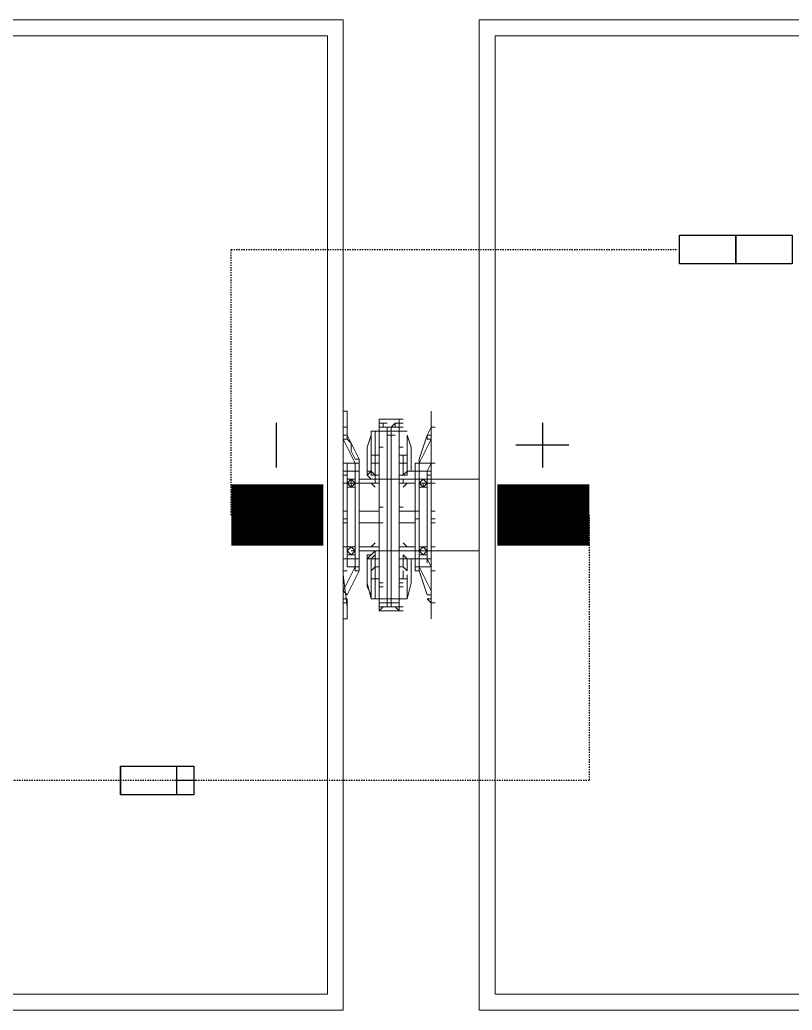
# Model space of a CAD drawing. Header units: feet. Extents: x -9903 to 12307, y -41 to 4121.
# Drawn here: x 4996.9 to 5059.5, y 3657.8 to 3738.1 of the extents above; entities that cross this region are included whole.
import ezdxf

# ---------------------------------------------------------------- set-up
doc = ezdxf.new("R2010")
doc.units = ezdxf.units.FT
doc.header["$MEASUREMENT"] = 0
doc.linetypes.add('HIDDEN', pattern=[0.375, 0.25, -0.125])
for name, color, linetype in [('E-HARN-COMP', 8, 'Continuous'), ('E-TRNK-CABL-NEG', 6, 'HIDDEN'), ('E-TRUNK-CABLE-POS', 6, 'HIDDEN'), ('Polarity-Text', 7, 'Continuous')]:
    doc.layers.add(name, color=color, linetype=linetype)

# ---------------------------------------------------------------- blocks, each defined once
blk = doc.blocks.new('A$C47dfd34d')
at = {"lineweight": 5}
for points in [[(4.0715, 0.41332), (2.21824, 0.41332)], [(5.98142, 0.41332), (4.12817, 0.41332)], [(4.0765, 0.21999), (4.0765, 0.21832), (4.0765, 0.21999), (4.07483, 0.21832), (4.07483, 0.21999), (4.07483, 0.21832), (4.0765, 0.21999), (4.0765, 0.22166), (4.07483, 0.22166), (4.0765, 0.22166), (4.0765, 0.21999), (4.07483, 0.21999), (4.0765, 0.21999), (4.07483, 0.21999), (4.0765, 0.21999), (4.07483, 0.21999), (4.0765, 0.21999), (4.07483, 0.21999), (4.0765, 0.21999), (4.07483, 0.21999), (4.0765, 0.21999), (4.07483, 0.21999), (4.0765, 0.21999), (4.07483, 0.21999), (4.0765, 0.21999), (4.07483, 0.21999), (4.0765, 0.21999), (4.07483, 0.21999), (4.0765, 0.21999), (4.07483, 0.21999), (4.0765, 0.21999), (4.0765, 0.22166), (4.07483, 0.22166), (4.07317, 0.22166), (4.07317, 0.21999), (4.07317, 0.22166), (4.07483, 0.22166), (4.0765, 0.22166), (4.0765, 0.21999), (4.07483, 0.21999), (4.07317, 0.21999), (4.07317, 0.22166), (4.07483, 0.22166), (4.07317, 0.22166), (4.07317, 0.21999), (4.07483, 0.21999), (4.07483, 0.21832), (4.0765, 0.21999), (4.0765, 0.22166), (4.0765, 0.22499), (4.07817, 0.22499), (4.07817, 0.18833), (4.0765, 0.18833), (4.07817, 0.18833), (4.07817, 0.18333), (4.0765, 0.18333), (4.0765, 0.18499), (4.07317, 0.18499), (4.07317, 0.18666), (4.07317, 0.18833), (4.0715, 0.18833), (4.0715, 0.18666), (4.0715, 0.18833), (4.07317, 0.18833), (4.0715, 0.18833), (4.0715, 0.22332), (4.0715, 0.22499), (4.0715, 0.22332), (4.07317, 0.22332), (4.07317, 0.22166), (4.07317, 0.22332), (4.07317, 0.22499), (4.0715, 0.22499), (4.0715, 0.22666), (4.0715, 0.22499), (4.07317, 0.22499), (4.07317, 0.22832), (4.0765, 0.22832), (4.07817, 0.22832), (4.07817, 0.22999), (4.07317, 0.23999), (4.07317, 0.24332), (4.07317, 0.24999), (4.0715, 0.24999), (4.07317, 0.24999), (4.07317, 0.24332), (4.07317, 0.24999), (4.0715, 0.24999), (4.07317, 0.24999), (4.07317, 0.24332), (4.07317, 0.23999), (4.0715, 0.23999), (4.07317, 0.23999), (4.07317, 0.23832), (4.0715, 0.23832), (4.0765, 0.22832), (4.0765, 0.22666), (4.0765, 0.22499), (4.07317, 0.22499), (4.07317, 0.22332), (4.07317, 0.22166), (4.07317, 0.22332), (4.0715, 0.22332)], [(4.10817, 0.24999), (4.10817, 0.24332), (4.10983, 0.24332), (4.10817, 0.24332), (4.1065, 0.23999), (4.10317, 0.22999), (4.10317, 0.22832), (4.10317, 0.22666), (4.10317, 0.22499), (4.1065, 0.22499), (4.10817, 0.22832), (4.10317, 0.22832), (4.10317, 0.22999), (4.1065, 0.23999), (4.1065, 0.23832), (4.10817, 0.23832), (4.10317, 0.22832), (4.10317, 0.22499), (4.1065, 0.22499), (4.10817, 0.22832), (4.10317, 0.22832), (4.10817, 0.23832), (4.1065, 0.23832), (4.1065, 0.23999), (4.10817, 0.23999), (4.1065, 0.23999), (4.10817, 0.24332), (4.10817, 0.24999), (4.10817, 0.16333)], [(4.07817, 0.21999), (4.0865, 0.21999), (4.07817, 0.21999), (4.0865, 0.21999), (4.08483, 0.21999), (4.08483, 0.22166), (4.0865, 0.22166), (4.0865, 0.19166), (4.08983, 0.19166), (4.08983, 0.22166), (4.08983, 0.23999), (4.08983, 0.24332), (4.08817, 0.24332), (4.08817, 0.24499), (4.0865, 0.24499), (4.0865, 0.24666), (4.08817, 0.24666), (4.09483, 0.24666), (4.09483, 0.24499), (4.09483, 0.24666), (4.09483, 0.24499), (4.09317, 0.24499), (4.09317, 0.24332), (4.0915, 0.24332), (4.09317, 0.24332)], [(4.08483, 0.22499), (4.08483, 0.22332), (4.0865, 0.22332), (4.08483, 0.22332), (4.08483, 0.22166), (4.08317, 0.22166), (4.0815, 0.22332), (4.0815, 0.22499), (4.0815, 0.22666), (4.0815, 0.22832), (4.0815, 0.23499), (4.08317, 0.23999), (4.08317, 0.23832), (4.08317, 0.23666), (4.08317, 0.23166), (4.08317, 0.23999), (4.0815, 0.23499), (4.0815, 0.22499), (4.0815, 0.22666), (4.0815, 0.22499), (4.0815, 0.23499), (4.08317, 0.23999), (4.08317, 0.23166), (4.08317, 0.22999), (4.08317, 0.22832), (4.08483, 0.22832), (4.08483, 0.23166), (4.0865, 0.23166), (4.08483, 0.23166), (4.08317, 0.23166), (4.08317, 0.23999), (4.08317, 0.24166), (4.08483, 0.24166), (4.08483, 0.22832), (4.0865, 0.22832), (4.08483, 0.22832), (4.08483, 0.22332), (4.08317, 0.22332), (4.08317, 0.22999), (4.08317, 0.22832), (4.08483, 0.22832), (4.08483, 0.23166), (4.08483, 0.24166), (4.0865, 0.24166), (4.0865, 0.24332), (4.08817, 0.24332), (4.0865, 0.24332), (4.0865, 0.24499), (4.0865, 0.24666), (4.08817, 0.24666), (4.0865, 0.24666), (4.08817, 0.24666), (4.0865, 0.24666), (4.0865, 0.24499), (4.0865, 0.24666), (4.0865, 0.24499), (4.0865, 0.24332), (4.0865, 0.23499), (4.0865, 0.21166), (4.0865, 0.20832), (4.0865, 0.20999), (4.0865, 0.20832), (4.0865, 0.20999), (4.0865, 0.20832), (4.0865, 0.20999), (4.08817, 0.20999), (4.0865, 0.20999), (4.08817, 0.20999), (4.0865, 0.20999), (4.0865, 0.21166), (4.0865, 0.20999), (4.08817, 0.20999), (4.0865, 0.20999), (4.0865, 0.21166), (4.0865, 0.20999), (4.0865, 0.21166), (4.0865, 0.20999), (4.0865, 0.20832), (4.0865, 0.21166), (4.0865, 0.23499), (4.0865, 0.24332), (4.0865, 0.23499)], [(4.08317, 0.24166), (4.08483, 0.24166), (4.08317, 0.24166), (4.08483, 0.24166), (4.0865, 0.24166), (4.08983, 0.24166), (4.0915, 0.24166), (4.0915, 0.24332), (4.09317, 0.24499), (4.09483, 0.24499), (4.09483, 0.24666), (4.08817, 0.24666), (4.0865, 0.24666), (4.0865, 0.24499), (4.0865, 0.23499), (4.08817, 0.23499), (4.0865, 0.23499), (4.08817, 0.23499), (4.0865, 0.23499), (4.08817, 0.23499)], [(4.08483, 0.19166), (4.0865, 0.19166), (4.08483, 0.19166), (4.0865, 0.19166), (4.08483, 0.19166), (4.0865, 0.19166), (4.0865, 0.22166), (4.08983, 0.22166), (4.08983, 0.19166), (4.0865, 0.19166), (4.08483, 0.19166), (4.0865, 0.19166), (4.08483, 0.19166), (4.0865, 0.19166), (4.0865, 0.22166), (4.08983, 0.22166), (4.08983, 0.23999), (4.0915, 0.23999), (4.09317, 0.23999), (4.0915, 0.23999), (4.08983, 0.23999), (4.0915, 0.23999), (4.09317, 0.23999), (4.0915, 0.23999), (4.08983, 0.23999), (4.08983, 0.24332), (4.08817, 0.24332), (4.08817, 0.24499), (4.0865, 0.24499), (4.0865, 0.24666), (4.08817, 0.24666), (4.09483, 0.24666), (4.09483, 0.24499), (4.0965, 0.24499), (4.09483, 0.24499), (4.09483, 0.24666), (4.0965, 0.24666)], [(4.0915, 0.24332), (4.08983, 0.24332), (4.0915, 0.24332), (4.08983, 0.24332), (4.08817, 0.24332), (4.08983, 0.24332), (4.0915, 0.24332), (4.08983, 0.24332), (4.08817, 0.24332), (4.08983, 0.24332), (4.08817, 0.24332), (4.08817, 0.24499), (4.0865, 0.24499), (4.0865, 0.24666), (4.0865, 0.24499), (4.08817, 0.24499), (4.08817, 0.24332), (4.08983, 0.24332), (4.08983, 0.24166), (4.0865, 0.24166), (4.0865, 0.22166), (4.08483, 0.22166), (4.0865, 0.22166), (4.08483, 0.22166), (4.0865, 0.22166)], [(4.08983, 0.24499), (4.08817, 0.24499), (4.0865, 0.24499), (4.08817, 0.24499), (4.08817, 0.24332), (4.08817, 0.24499), (4.0865, 0.24499), (4.0865, 0.24666), (4.09317, 0.24666)], [(4.0865, 0.24666), (4.0865, 0.24499), (4.0865, 0.24666)], [(4.0865, 0.24666), (4.0865, 0.24499), (4.08817, 0.24499), (4.08983, 0.24499), (4.08817, 0.24499), (4.0865, 0.24499), (4.08817, 0.24499), (4.08817, 0.24332), (4.08983, 0.24332), (4.0915, 0.24332), (4.08983, 0.24332), (4.08817, 0.24332), (4.08983, 0.24332), (4.08817, 0.24332), (4.08983, 0.24332), (4.0915, 0.24332), (4.0915, 0.24166), (4.0915, 0.24332), (4.09317, 0.24499), (4.09483, 0.24499), (4.09483, 0.24666), (4.09483, 0.24499), (4.09483, 0.24332), (4.09483, 0.23499), (4.09483, 0.21166), (4.09483, 0.20832), (4.1015, 0.20832), (4.10317, 0.20832), (4.1015, 0.20832), (4.1015, 0.20499)], [(4.0915, 0.24166), (4.08983, 0.24166), (4.08983, 0.24332), (4.08817, 0.24332), (4.08817, 0.24499), (4.0865, 0.24499), (4.08817, 0.24499), (4.08817, 0.24332), (4.08983, 0.24332), (4.08983, 0.24166), (4.0915, 0.24166), (4.08983, 0.24166), (4.08983, 0.22166), (4.08983, 0.19166), (4.0865, 0.19166), (4.0865, 0.22166)], [(4.0865, 0.24499), (4.0865, 0.24499)], [(4.0865, 0.24499), (4.0865, 0.24499)], [(4.10317, 0.20499), (4.1015, 0.20499), (4.1015, 0.20832), (4.09483, 0.20832), (4.09483, 0.20999), (4.0965, 0.20999), (4.09483, 0.20999), (4.0965, 0.20999), (4.09483, 0.20999), (4.09483, 0.20832), (4.09483, 0.21166), (4.09483, 0.23499), (4.09483, 0.24332), (4.09317, 0.24332), (4.09483, 0.24332), (4.09317, 0.24332), (4.09317, 0.24499), (4.09483, 0.24499), (4.09483, 0.24332), (4.09483, 0.23499), (4.09483, 0.21166), (4.09483, 0.20999), (4.09483, 0.21166), (4.09483, 0.23499), (4.0965, 0.23499), (4.09483, 0.23499), (4.09483, 0.24332), (4.09317, 0.24332), (4.09483, 0.24332), (4.09317, 0.24332), (4.0915, 0.24332), (4.09317, 0.24332), (4.0915, 0.24332), (4.09317, 0.24332), (4.0915, 0.24332), (4.08983, 0.24332), (4.0915, 0.24332), (4.08983, 0.24332), (4.0915, 0.24332), (4.09317, 0.24332), (4.0915, 0.24332), (4.09317, 0.24332), (4.0915, 0.24332), (4.09317, 0.24332), (4.0915, 0.24332), (4.09317, 0.24332), (4.0915, 0.24332), (4.09317, 0.24332), (4.0915, 0.24332), (4.08983, 0.24332), (4.0915, 0.24332), (4.08983, 0.24332), (4.0915, 0.24332), (4.08983, 0.24332), (4.08817, 0.24332), (4.08983, 0.24332), (4.08817, 0.24332), (4.08983, 0.24332), (4.08983, 0.19166), (4.0865, 0.19166), (4.0865, 0.17166), (4.08983, 0.17166), (4.0915, 0.17166), (4.0915, 0.19166), (4.08983, 0.19166), (4.08983, 0.17166), (4.08983, 0.19166), (4.08983, 0.17166), (4.0865, 0.17166), (4.0865, 0.19166), (4.0865, 0.17166), (4.08983, 0.17166), (4.08983, 0.19166), (4.0915, 0.19166), (4.08983, 0.19166)], [(4.0865, 0.24499), (4.0865, 0.24499)], [(4.0865, 0.24499), (4.0865, 0.24499)], [(4.0865, 0.24499), (4.0865, 0.24499)], [(4.0865, 0.24332), (4.0865, 0.24499)], [(4.0865, 0.24499), (4.0865, 0.24499)], [(4.09483, 0.24499), (4.09483, 0.24499)], [(4.09483, 0.24499), (4.09483, 0.24499)], [(4.09483, 0.24499), (4.09483, 0.24499)], [(4.09483, 0.24499), (4.09483, 0.24499)], [(4.0715, 0.24332), (4.07317, 0.24332), (4.0715, 0.24332)], [(4.0715, 0.24332), (4.07317, 0.24332), (4.0715, 0.24332)], [(4.08317, 0.23999), (4.0815, 0.23499), (4.0815, 0.22499), (4.08317, 0.22499), (4.08317, 0.22999), (4.08317, 0.22332), (4.08483, 0.22332), (4.08483, 0.22832), (4.08483, 0.23166), (4.0865, 0.23166), (4.08317, 0.23166), (4.08317, 0.22999), (4.08317, 0.22332), (4.08483, 0.22332), (4.08483, 0.22832), (4.0865, 0.22832), (4.08483, 0.22832), (4.08317, 0.22832), (4.08317, 0.22999), (4.08317, 0.23166), (4.08483, 0.23166), (4.08483, 0.24166), (4.0865, 0.24166), (4.0865, 0.24332), (4.08817, 0.24332), (4.0865, 0.24332), (4.0865, 0.23499), (4.0865, 0.21166), (4.0865, 0.20832), (4.07817, 0.20832), (4.07817, 0.20499), (4.07817, 0.20832), (4.0865, 0.20832), (4.0865, 0.21166), (4.0865, 0.23499), (4.0865, 0.21166), (4.0865, 0.23499), (4.0865, 0.24332), (4.0865, 0.23499), (4.0865, 0.24332), (4.0865, 0.24166), (4.08483, 0.24166), (4.08483, 0.23166), (4.08317, 0.23166), (4.08317, 0.22999), (4.08317, 0.22832), (4.08483, 0.22832), (4.08483, 0.22332), (4.0865, 0.22332), (4.08483, 0.22332), (4.08317, 0.22499), (4.08483, 0.22332), (4.08317, 0.22499), (4.0815, 0.22499), (4.08317, 0.22499), (4.08483, 0.22332), (4.08317, 0.22499), (4.08483, 0.22332), (4.08483, 0.22499), (4.08483, 0.22332), (4.08317, 0.22499), (4.08483, 0.22332), (4.08317, 0.22499), (4.0815, 0.22332), (4.08317, 0.22166), (4.0865, 0.22166), (4.08483, 0.22166), (4.08483, 0.21999), (4.0865, 0.21999), (4.07817, 0.21999), (4.08317, 0.21999), (4.08483, 0.21832), (4.08317, 0.21999), (4.07817, 0.21999), (4.0765, 0.21999), (4.07483, 0.21999), (4.0765, 0.21999), (4.07483, 0.21999), (4.0765, 0.21999), (4.07483, 0.21999), (4.0765, 0.21999), (4.07483, 0.21999), (4.0765, 0.21999), (4.07483, 0.21999), (4.07317, 0.21999), (4.0715, 0.21999), (4.07317, 0.21999), (4.07317, 0.21832), (4.07483, 0.21832), (4.0765, 0.21832), (4.0765, 0.19333), (4.07483, 0.19333), (4.07317, 0.19333), (4.07317, 0.19166), (4.07483, 0.18999), (4.07317, 0.18999), (4.07317, 0.19166), (4.07317, 0.19333), (4.07483, 0.19333), (4.0765, 0.19333), (4.0765, 0.19166), (4.0765, 0.18999), (4.07483, 0.18999), (4.0765, 0.18999), (4.0765, 0.19166), (4.0765, 0.18999), (4.0765, 0.19166), (4.0765, 0.19333), (4.0765, 0.21832), (4.0765, 0.19333), (4.0765, 0.19166), (4.0765, 0.18999), (4.07483, 0.18999), (4.0765, 0.18999), (4.07483, 0.18999), (4.07317, 0.19166), (4.07317, 0.19333), (4.07483, 0.19333), (4.07317, 0.19333), (4.07483, 0.19333), (4.0765, 0.19333), (4.07483, 0.19333), (4.07317, 0.19333), (4.07317, 0.19166), (4.07317, 0.19333), (4.07317, 0.21832), (4.07317, 0.19333), (4.0715, 0.19333), (4.07317, 0.19333), (4.07317, 0.21832), (4.07317, 0.21999), (4.07317, 0.22166), (4.07483, 0.22166), (4.07317, 0.22166), (4.07317, 0.21999), (4.07317, 0.22166), (4.07483, 0.22166), (4.0765, 0.22166), (4.0765, 0.21999), (4.0765, 0.21832), (4.0765, 0.19333), (4.0765, 0.19166), (4.07483, 0.19166), (4.0765, 0.19166), (4.07483, 0.19166), (4.0765, 0.19166), (4.07483, 0.19166), (4.0765, 0.19166), (4.07483, 0.19166), (4.0765, 0.19166), (4.07483, 0.19166), (4.0765, 0.19166), (4.07483, 0.19166), (4.0765, 0.19166), (4.07483, 0.19166), (4.0765, 0.19166), (4.07483, 0.19166), (4.0765, 0.19166), (4.07483, 0.19166), (4.0765, 0.19166), (4.07483, 0.19166), (4.0765, 0.19166), (4.07483, 0.19166), (4.0765, 0.19166), (4.07483, 0.19166), (4.0765, 0.19166), (4.07483, 0.19166), (4.0765, 0.19166), (4.07483, 0.19166), (4.0765, 0.19166), (4.07483, 0.19166), (4.0765, 0.19166), (4.07483, 0.19166), (4.0765, 0.19166), (4.0765, 0.19333), (4.0765, 0.19166), (4.0765, 0.18999), (4.0765, 0.18833), (4.07817, 0.18833), (4.07817, 0.18333), (4.07817, 0.18499), (4.0765, 0.18499), (4.07317, 0.18499), (4.07317, 0.18833), (4.0765, 0.18833), (4.0765, 0.18499), (4.07317, 0.18499), (4.07317, 0.18833), (4.0715, 0.18833), (4.0715, 0.18666), (4.0715, 0.18833), (4.0715, 0.18666), (4.0715, 0.18833), (4.07317, 0.18833), (4.0715, 0.18833), (4.0715, 0.22332)], [(4.0715, 0.24332), (4.07317, 0.24332), (4.0715, 0.24332)], [(4.0715, 0.24332), (4.07317, 0.24332), (4.0715, 0.24332)], [(4.07317, 0.23999), (4.07317, 0.23999)], [(4.07317, 0.23999), (4.07317, 0.23999)], [(4.07317, 0.23999), (4.07317, 0.23999)], [(4.08817, 0.16833), (4.08983, 0.16833), (4.08817, 0.16833), (4.08983, 0.16833), (4.08817, 0.16833), (4.08983, 0.16833), (4.08817, 0.16833), (4.0865, 0.16833), (4.0865, 0.16999), (4.0865, 0.16833), (4.0865, 0.16999), (4.0865, 0.16833), (4.08817, 0.16833), (4.08983, 0.16833), (4.08817, 0.16833), (4.0865, 0.16833), (4.0865, 0.16999), (4.0865, 0.16833), (4.0865, 0.16666), (4.08817, 0.16833), (4.08983, 0.16833), (4.08983, 0.17166), (4.0915, 0.17166), (4.0915, 0.16833), (4.08983, 0.16833), (4.08817, 0.16833), (4.08983, 0.16833), (4.08817, 0.16833), (4.0865, 0.16666), (4.08817, 0.16833), (4.08983, 0.16833), (4.08817, 0.16833), (4.08983, 0.16833), (4.08817, 0.16833), (4.0865, 0.16833), (4.0865, 0.16999), (4.0865, 0.16833), (4.0865, 0.16666), (4.08817, 0.16833), (4.08983, 0.16833), (4.08983, 0.17166), (4.08983, 0.16999), (4.0915, 0.16999), (4.09317, 0.16999), (4.0915, 0.16999), (4.08983, 0.16999), (4.0915, 0.16999), (4.08983, 0.16999), (4.08817, 0.16999), (4.08983, 0.16999), (4.0915, 0.16999), (4.08983, 0.16999), (4.0915, 0.16999), (4.09317, 0.16999), (4.0915, 0.16999), (4.09317, 0.16999), (4.0915, 0.16999), (4.08983, 0.16999), (4.08983, 0.17166), (4.0915, 0.17166), (4.0915, 0.19166), (4.08983, 0.19166), (4.08983, 0.22166), (4.0915, 0.22166), (4.08983, 0.22166), (4.08983, 0.23999), (4.08983, 0.24332), (4.08817, 0.24332), (4.0865, 0.24332), (4.08817, 0.24332), (4.08983, 0.24332), (4.08983, 0.23999), (4.08983, 0.22166), (4.0915, 0.22166), (4.08983, 0.22166)], [(4.0865, 0.24332), (4.0865, 0.22166)], [(4.0865, 0.24332), (4.08817, 0.24332)], [(4.0865, 0.24332), (4.08817, 0.24332)], [(4.08817, 0.24332), (4.08983, 0.24332)], [(4.08817, 0.24332), (4.08983, 0.24332)], [(4.09483, 0.21999), (4.1015, 0.21999), (4.09483, 0.21999), (4.0965, 0.21999), (4.0965, 0.22166), (4.09483, 0.22166), (4.0965, 0.22166), (4.09817, 0.22166), (4.0965, 0.22166), (4.09483, 0.22166), (4.09483, 0.19166), (4.0915, 0.19166), (4.08983, 0.19166), (4.08983, 0.22166), (4.0915, 0.22166), (4.0915, 0.24166), (4.09483, 0.24166), (4.09483, 0.22166), (4.0915, 0.22166), (4.0915, 0.19166), (4.08983, 0.19166), (4.08983, 0.17166), (4.08983, 0.16999), (4.0915, 0.16999), (4.09317, 0.16999), (4.0915, 0.16999), (4.08983, 0.16999), (4.0915, 0.16999), (4.09317, 0.16999), (4.0915, 0.16999), (4.08983, 0.16999), (4.08983, 0.17166), (4.0915, 0.17166), (4.09317, 0.17166), (4.0915, 0.17166), (4.09317, 0.17166), (4.0915, 0.17166)], [(4.09483, 0.24166), (4.09817, 0.24166), (4.09483, 0.24166), (4.09483, 0.24332), (4.0965, 0.24332), (4.09483, 0.24332), (4.0965, 0.24332), (4.09483, 0.24332), (4.0965, 0.24332), (4.09483, 0.24332), (4.09483, 0.24166), (4.09483, 0.23166), (4.09817, 0.23166), (4.09817, 0.23999), (4.09983, 0.23499), (4.09983, 0.22499)], [(4.1015, 0.22499), (4.09983, 0.22499), (4.09983, 0.23499), (4.09817, 0.23999), (4.09817, 0.23166), (4.09483, 0.23166), (4.09483, 0.24166), (4.0965, 0.24166)], [(4.0965, 0.23999), (4.0965, 0.23999)], [(4.0965, 0.23999), (4.0965, 0.23999)], [(4.10817, 0.24332), (4.10817, 0.24332)], [(4.10817, 0.23999), (4.10817, 0.23999)], [(4.10817, 0.23999), (4.10817, 0.23999)], [(4.0815, 0.22499), (4.0815, 0.23499), (4.0815, 0.22499), (4.0815, 0.22666)], [(4.08317, 0.23499), (4.08317, 0.23499)], [(4.08317, 0.23499), (4.08317, 0.23499)], [(4.08317, 0.23499), (4.08317, 0.23499)], [(4.0865, 0.23499), (4.0865, 0.20999), (4.0865, 0.23499)], [(4.09483, 0.23166), (4.0965, 0.23166)], [(4.09483, 0.23166), (4.0965, 0.23166)], [(4.09817, 0.23499), (4.09817, 0.23499)], [(4.09817, 0.23499), (4.09817, 0.23499)], [(4.09817, 0.22999), (4.09817, 0.22499)], [(4.09817, 0.22999), (4.09817, 0.22499)], [(4.1015, 0.18833), (4.1015, 0.22499), (4.10317, 0.22499), (4.1015, 0.22499), (4.1015, 0.22832), (4.1015, 0.22499), (4.10317, 0.22499), (4.1015, 0.22499), (4.1015, 0.18833), (4.10317, 0.18833), (4.10317, 0.18999), (4.10317, 0.19166), (4.10317, 0.18999), (4.10317, 0.18833), (4.1015, 0.18833), (4.1015, 0.18333), (4.10317, 0.18333), (4.1015, 0.18333), (4.1015, 0.18499), (4.10317, 0.18499), (4.10817, 0.17499), (4.10817, 0.17333), (4.1065, 0.17333), (4.10317, 0.18333), (4.10317, 0.18499), (4.10317, 0.18833), (4.1065, 0.18833), (4.10817, 0.18833), (4.10817, 0.22332), (4.1065, 0.22332), (4.10817, 0.22332), (4.10817, 0.22499), (4.10817, 0.22332), (4.10817, 0.18833), (4.1065, 0.18833), (4.1065, 0.18999), (4.1065, 0.18833), (4.1065, 0.18666), (4.1065, 0.18833), (4.10817, 0.18499), (4.10317, 0.18499), (4.1015, 0.18499), (4.1015, 0.18333), (4.1015, 0.18833), (4.10317, 0.18833), (4.1015, 0.18833), (4.09983, 0.18833), (4.09983, 0.17833), (4.09983, 0.18833)], [(4.07317, 0.18833), (4.07317, 0.18999), (4.07317, 0.18833), (4.0765, 0.18833), (4.0765, 0.18499), (4.0715, 0.17499), (4.07317, 0.17333), (4.07817, 0.18333), (4.0765, 0.18333), (4.0765, 0.18499), (4.07317, 0.18499), (4.07317, 0.18833), (4.0765, 0.18833), (4.0765, 0.18499), (4.07817, 0.18499), (4.07817, 0.18333), (4.07817, 0.18833), (4.0765, 0.18833), (4.07817, 0.18833), (4.07817, 0.22499), (4.0765, 0.22499), (4.0765, 0.22166), (4.0765, 0.22499), (4.07817, 0.22499), (4.07817, 0.18833), (4.0765, 0.18833), (4.0765, 0.18999), (4.07483, 0.18999)], [(4.0765, 0.22499), (4.0765, 0.22499)], [(4.0765, 0.22499), (4.0765, 0.22499)], [(4.0765, 0.22499), (4.0765, 0.22499)], [(4.07817, 0.22499), (4.07817, 0.22499)], [(4.07817, 0.22499), (4.07817, 0.22499)], [(4.07817, 0.22499), (4.07817, 0.22499)], [(4.0965, 0.22332), (4.09817, 0.22332), (4.09817, 0.22499)], [(4.0965, 0.22332), (4.09817, 0.22332), (4.09817, 0.22499)], [(4.0965, 0.22332), (4.09817, 0.22499)], [(4.0965, 0.22332), (4.09817, 0.22499)], [(4.1015, 0.22499), (4.1015, 0.22499)], [(4.1015, 0.22499), (4.1015, 0.22499)], [(4.10317, 0.22499), (4.10317, 0.22499)], [(4.07317, 0.22166), (4.07317, 0.22166)], [(4.07317, 0.22166), (4.07317, 0.22166)], [(4.07317, 0.22166), (4.07317, 0.22166)], [(4.07317, 0.22166), (4.07317, 0.22166)], [(4.07317, 0.21999), (4.07317, 0.21999)], [(4.07317, 0.21999), (4.07317, 0.21999)], [(4.07317, 0.21999), (4.07317, 0.21999)], [(4.07317, 0.21999), (4.07317, 0.21999)], [(4.07483, 0.22166), (4.07483, 0.22166)], [(4.07483, 0.22166), (4.07483, 0.22166)], [(4.07483, 0.22166), (4.07483, 0.22166)], [(4.07483, 0.22166), (4.0765, 0.22166)], [(4.07483, 0.22166), (4.07483, 0.22166)], [(4.0765, 0.22166), (4.07483, 0.22166)], [(4.07483, 0.22166), (4.07483, 0.22166)], [(4.0765, 0.22166), (4.0765, 0.22166)], [(4.0765, 0.22166), (4.0765, 0.22166)], [(4.0765, 0.22166), (4.0765, 0.22166)], [(4.0765, 0.22166), (4.0765, 0.22166)], [(4.0765, 0.21999), (4.0765, 0.21999)], [(4.0765, 0.21999), (4.0765, 0.21999)], [(4.0765, 0.21999), (4.0765, 0.21999)], [(4.0765, 0.21999), (4.0765, 0.21999)], [(4.07817, 0.22166), (4.0865, 0.22166)], [(4.0865, 0.22166), (4.07817, 0.22166)], [(4.0865, 0.17666), (4.0865, 0.20166), (4.0865, 0.20333), (4.08817, 0.20333), (4.0865, 0.20333), (4.08817, 0.20333), (4.0865, 0.20333), (4.08817, 0.20333), (4.0865, 0.20333), (4.08817, 0.20333), (4.0865, 0.20333), (4.08817, 0.20333), (4.0865, 0.20333), (4.08817, 0.20333), (4.0865, 0.20333), (4.0865, 0.20166), (4.0865, 0.20333), (4.07817, 0.20333), (4.0865, 0.20333), (4.07817, 0.20333), (4.0865, 0.20333), (4.08817, 0.20333), (4.0865, 0.20333), (4.08817, 0.20333), (4.0865, 0.20333), (4.08817, 0.20333), (4.0865, 0.20333), (4.08817, 0.20333), (4.0865, 0.20333), (4.08817, 0.20333), (4.0865, 0.20333), (4.08817, 0.20333), (4.0865, 0.20333), (4.0865, 0.20166), (4.0865, 0.19999), (4.0865, 0.20166), (4.0865, 0.19999), (4.0865, 0.17833), (4.08817, 0.17833), (4.0865, 0.17833), (4.0865, 0.19999), (4.0865, 0.17833), (4.0865, 0.17666), (4.0865, 0.17999), (4.0865, 0.19499), (4.0865, 0.19833), (4.0865, 0.19999), (4.0865, 0.20166), (4.0865, 0.19999), (4.0865, 0.20333), (4.0865, 0.16666), (4.08817, 0.16833), (4.08983, 0.16833), (4.08983, 0.22166), (4.0915, 0.22166), (4.0915, 0.19166), (4.09483, 0.19166), (4.0965, 0.19166), (4.09483, 0.19166), (4.0965, 0.19166), (4.09817, 0.19166), (4.1015, 0.19166)], [(4.12817, 0.19166), (4.09483, 0.19166), (4.09483, 0.17166), (4.0915, 0.17166), (4.0915, 0.19166), (4.09483, 0.19166), (4.09483, 0.22166), (4.12817, 0.22166)], [(4.1015, 0.21999), (4.09817, 0.21999), (4.0965, 0.21832)], [(4.09983, 0.22166), (4.09983, 0.22166)], [(4.10483, 0.22166), (4.10317, 0.22166), (4.10317, 0.21999)], [(4.10817, 0.21999), (4.1065, 0.21999), (4.1065, 0.22166), (4.10483, 0.22166), (4.10317, 0.22166), (4.10317, 0.21999)], [(4.10483, 0.21999), (4.1065, 0.21999), (4.1065, 0.22166), (4.10483, 0.22166), (4.10317, 0.22166), (4.10317, 0.21999)], [(4.10317, 0.22166), (4.10317, 0.22166)], [(4.10317, 0.22166), (4.10317, 0.22166)], [(4.10483, 0.21999), (4.10483, 0.21832), (4.10317, 0.21999)], [(4.10317, 0.21999), (4.10317, 0.21832)], [(4.10317, 0.21999), (4.10317, 0.21999)], [(4.10317, 0.21999), (4.10483, 0.21999)], [(4.10483, 0.21999), (4.10483, 0.21832), (4.10317, 0.21999)], [(4.10317, 0.21999), (4.10317, 0.21999)], [(4.10483, 0.22166), (4.1065, 0.22166), (4.1065, 0.21999)], [(4.10483, 0.22166), (4.10483, 0.22166)], [(4.10483, 0.22166), (4.10483, 0.22166)], [(4.10483, 0.21999), (4.1065, 0.21999)], [(4.10483, 0.21999), (4.1065, 0.21999)], [(4.10483, 0.21999), (4.1065, 0.21999)], [(4.10483, 0.21999), (4.1065, 0.21999)], [(4.10483, 0.21999), (4.1065, 0.21999)], [(4.10483, 0.21999), (4.1065, 0.21999)], [(4.10483, 0.21999), (4.1065, 0.21999)], [(4.10483, 0.21999), (4.1065, 0.21999)], [(4.10483, 0.21999), (4.1065, 0.21999)], [(4.10483, 0.21999), (4.1065, 0.21999)], [(4.10483, 0.21999), (4.1065, 0.21999)], [(4.10483, 0.21999), (4.1065, 0.21999)], [(4.10483, 0.21999), (4.1065, 0.21999)], [(4.10483, 0.21999), (4.1065, 0.21999)], [(4.10483, 0.21999), (4.1065, 0.21999)], [(4.1065, 0.22166), (4.1065, 0.22166)], [(4.1065, 0.22166), (4.1065, 0.22166)], [(4.1065, 0.21999), (4.1065, 0.21999)], [(4.1065, 0.21832), (4.1065, 0.21999)], [(4.1065, 0.21999), (4.1065, 0.21999)], [(4.07317, 0.21832), (4.07317, 0.21832)], [(4.07317, 0.21832), (4.07317, 0.21832)], [(4.07317, 0.21832), (4.07317, 0.21832)], [(4.07317, 0.21832), (4.07317, 0.21832)], [(4.07483, 0.21832), (4.07483, 0.21832)], [(4.07483, 0.21832), (4.07483, 0.21832)], [(4.07483, 0.21832), (4.07483, 0.21832)], [(4.07483, 0.21832), (4.07483, 0.21832)], [(4.0765, 0.21832), (4.0765, 0.21832)], [(4.0765, 0.21832), (4.0765, 0.21832)], [(4.0765, 0.21832), (4.0765, 0.21832)], [(4.0765, 0.21832), (4.0765, 0.21832)], [(4.09983, 0.21832), (4.09983, 0.21832)], [(4.10317, 0.21832), (4.10483, 0.21832)], [(4.10317, 0.21832), (4.10317, 0.21832)], [(4.10317, 0.21832), (4.10317, 0.21832)], [(4.10483, 0.21832), (4.1065, 0.21832)], [(4.10483, 0.21832), (4.10483, 0.21832)], [(4.10483, 0.21832), (4.10483, 0.21832)], [(4.1065, 0.21832), (4.1065, 0.21832)], [(4.1065, 0.21832), (4.1065, 0.21832)], [(4.0715, 0.20832), (4.07317, 0.20832)], [(4.0715, 0.20832), (4.07317, 0.20832)], [(4.0715, 0.20832), (4.07317, 0.20832)], [(4.0715, 0.20832), (4.07317, 0.20832)], [(4.0865, 0.20999), (4.08817, 0.20999)], [(4.0865, 0.20999), (4.08817, 0.20999)], [(4.0865, 0.20832), (4.0865, 0.20999)], [(4.0865, 0.20832), (4.0865, 0.20999)], [(4.0865, 0.20999), (4.08817, 0.20999)], [(4.09483, 0.20999), (4.0965, 0.20999)], [(4.09483, 0.20999), (4.0965, 0.20999)], [(4.0865, 0.20333), (4.0865, 0.19999)], [(4.0865, 0.20333), (4.0865, 0.19999)], [(4.0865, 0.20333), (4.0865, 0.19999)], [(4.0865, 0.20333), (4.0865, 0.19999)], [(4.09483, 0.20333), (4.09483, 0.19999), (4.09483, 0.17833), (4.0965, 0.17833), (4.09483, 0.17833), (4.09483, 0.19999), (4.09483, 0.20333), (4.09483, 0.19999), (4.09483, 0.20166), (4.09483, 0.19999), (4.09483, 0.20333), (4.1015, 0.20333), (4.09483, 0.20333), (4.0965, 0.20333), (4.09483, 0.20333), (4.0965, 0.20333), (4.09483, 0.20333), (4.0965, 0.20333), (4.09483, 0.20333), (4.0965, 0.20333), (4.09483, 0.20333), (4.0965, 0.20333), (4.09483, 0.20333), (4.0965, 0.20333), (4.09483, 0.20333), (4.0965, 0.20333), (4.09483, 0.20333), (4.09483, 0.17666), (4.0965, 0.17666), (4.09483, 0.17666), (4.09483, 0.20333), (4.0965, 0.20333)], [(4.0965, 0.19499), (4.09817, 0.19333)], [(4.07317, 0.19333), (4.07317, 0.19333)], [(4.07317, 0.18666), (4.07317, 0.18833), (4.07317, 0.18999), (4.07483, 0.18999), (4.07317, 0.19166), (4.07317, 0.19333), (4.07483, 0.19333), (4.0765, 0.19333), (4.07483, 0.19333)], [(4.07317, 0.19333), (4.07317, 0.19333)], [(4.07317, 0.19333), (4.07317, 0.19333)], [(4.07317, 0.19333), (4.07317, 0.19333)], [(4.07317, 0.19166), (4.07317, 0.19166)], [(4.07317, 0.19166), (4.07317, 0.19166)], [(4.07317, 0.19166), (4.07317, 0.19166)], [(4.07317, 0.19166), (4.07317, 0.19166)], [(4.07483, 0.19333), (4.07483, 0.19333)], [(4.07483, 0.19333), (4.07483, 0.19333)], [(4.07483, 0.19333), (4.07483, 0.19333)], [(4.07483, 0.19333), (4.07483, 0.19333)], [(4.07483, 0.19333), (4.07483, 0.19333)], [(4.0765, 0.19333), (4.0765, 0.19333)], [(4.0765, 0.19333), (4.0765, 0.19333)], [(4.0765, 0.19333), (4.0765, 0.19333)], [(4.0765, 0.19333), (4.0765, 0.19333)], [(4.0765, 0.19166), (4.0765, 0.19166)], [(4.0765, 0.19166), (4.0765, 0.19166)], [(4.0765, 0.19166), (4.0765, 0.19166)], [(4.0765, 0.19166), (4.0765, 0.19166)], [(4.08983, 0.16833), (4.08983, 0.17166), (4.08983, 0.19166), (4.08983, 0.17166), (4.0865, 0.17166), (4.0865, 0.19166), (4.07817, 0.19166), (4.08317, 0.19166), (4.07817, 0.19166), (4.0865, 0.19166), (4.08483, 0.19166), (4.08317, 0.18999), (4.0815, 0.18833), (4.08317, 0.18833), (4.08317, 0.18333)], [(4.08817, 0.16999), (4.0865, 0.16999), (4.08817, 0.16999), (4.08983, 0.16999), (4.08817, 0.16999), (4.08983, 0.16999), (4.08817, 0.16999), (4.0865, 0.16999), (4.0865, 0.17166), (4.08483, 0.17166), (4.08317, 0.17166), (4.08317, 0.17333), (4.0815, 0.17666), (4.0815, 0.17833), (4.0815, 0.17999), (4.0815, 0.18666), (4.0815, 0.18833), (4.0815, 0.18999), (4.08317, 0.18999), (4.08483, 0.19166), (4.08483, 0.18999), (4.08483, 0.18833), (4.0865, 0.18833), (4.08483, 0.18833), (4.08483, 0.18999), (4.08317, 0.18833), (4.08483, 0.18999), (4.08317, 0.18833)], [(4.0865, 0.19166), (4.08483, 0.19166), (4.0865, 0.19166)], [(4.0915, 0.16833), (4.09317, 0.16833), (4.0915, 0.16833), (4.09317, 0.16833), (4.0915, 0.16833), (4.09317, 0.16833), (4.09483, 0.16666), (4.09317, 0.16833), (4.09483, 0.16666), (4.0965, 0.16666), (4.09483, 0.16666), (4.09483, 0.16833), (4.09483, 0.17833), (4.09483, 0.16833), (4.09483, 0.17833), (4.09483, 0.16833), (4.0965, 0.16833), (4.09483, 0.16833), (4.09317, 0.16833), (4.0915, 0.16833), (4.09317, 0.16833), (4.0915, 0.16833), (4.08983, 0.16833), (4.0915, 0.16833), (4.08983, 0.16833), (4.0915, 0.16833), (4.0915, 0.17166), (4.09483, 0.17166), (4.09483, 0.19166), (4.0965, 0.19166), (4.09817, 0.19166), (4.0965, 0.19166)], [(4.10317, 0.19333), (4.10317, 0.19333)], [(4.10317, 0.19333), (4.10317, 0.19333)], [(4.10317, 0.19166), (4.10317, 0.19166)], [(4.10317, 0.19166), (4.10317, 0.19166)], [(4.10483, 0.19333), (4.10483, 0.19333)], [(4.10483, 0.19333), (4.10483, 0.19333)], [(4.1065, 0.19333), (4.1065, 0.19333)], [(4.1065, 0.19333), (4.1065, 0.19333)], [(4.1065, 0.19166), (4.1065, 0.19166)], [(4.1065, 0.19166), (4.1065, 0.19166)], [(4.0715, 0.18666), (4.0715, 0.18833)], [(4.07317, 0.18999), (4.07317, 0.18999)], [(4.07317, 0.18999), (4.07317, 0.18999)], [(4.07317, 0.18999), (4.07317, 0.18999)], [(4.07317, 0.18999), (4.07317, 0.18999)], [(4.07483, 0.18999), (4.07483, 0.18999)], [(4.07483, 0.18999), (4.07483, 0.18999)], [(4.07483, 0.18999), (4.07483, 0.18999)], [(4.07483, 0.18999), (4.07483, 0.18999)], [(4.0765, 0.18999), (4.0765, 0.18999)], [(4.0765, 0.18999), (4.0765, 0.18999)], [(4.0765, 0.18999), (4.0765, 0.18999)], [(4.0765, 0.18999), (4.0765, 0.18999)], [(4.0765, 0.18833), (4.0765, 0.18833)], [(4.0765, 0.18833), (4.0765, 0.18833)], [(4.0765, 0.18833), (4.0765, 0.18833)], [(4.07817, 0.18833), (4.07817, 0.18833)], [(4.07817, 0.18833), (4.07817, 0.18833)], [(4.07817, 0.18833), (4.07817, 0.18833)], [(4.0815, 0.18833), (4.0815, 0.17833), (4.0815, 0.18833), (4.08317, 0.18833), (4.08483, 0.18999), (4.08317, 0.18833), (4.08483, 0.18999), (4.08317, 0.18833), (4.08483, 0.18999), (4.08483, 0.18833), (4.08483, 0.18999), (4.08317, 0.18833), (4.08483, 0.18999)], [(4.0815, 0.18666), (4.0815, 0.18833), (4.0815, 0.17833), (4.0815, 0.18833), (4.0815, 0.18666), (4.0815, 0.18833), (4.0815, 0.17833), (4.0815, 0.18833), (4.0815, 0.17833), (4.08317, 0.17166), (4.08317, 0.17999), (4.08317, 0.18166), (4.08317, 0.17999), (4.08483, 0.17999), (4.08483, 0.18333)], [(4.0865, 0.18499), (4.08483, 0.18499), (4.08483, 0.18833), (4.08317, 0.18833), (4.08317, 0.18666)], [(4.08317, 0.18333), (4.08317, 0.18666)], [(4.08317, 0.18333), (4.08317, 0.18666)], [(4.08483, 0.18833), (4.08483, 0.18499)], [(4.08483, 0.18833), (4.08483, 0.18499)], [(4.1015, 0.18833), (4.1015, 0.18833)], [(4.1015, 0.18833), (4.1015, 0.18833)], [(4.10317, 0.18999), (4.10317, 0.18999)], [(4.10317, 0.18999), (4.10317, 0.18999)], [(4.10317, 0.18833), (4.10317, 0.18833)], [(4.10317, 0.18833), (4.10317, 0.18833)], [(4.10483, 0.18999), (4.10483, 0.18999)], [(4.10483, 0.18999), (4.10483, 0.18999)], [(4.1065, 0.18999), (4.1065, 0.18999)], [(4.1065, 0.18999), (4.1065, 0.18999)], [(4.08483, 0.18499), (4.08317, 0.18333)], [(4.0865, 0.16999), (4.0865, 0.17166), (4.0865, 0.16999), (4.0865, 0.17166), (4.08483, 0.17166), (4.0865, 0.17166), (4.08483, 0.17166), (4.08483, 0.18499), (4.08317, 0.18333), (4.08317, 0.18166), (4.08317, 0.17999), (4.08483, 0.17999), (4.0865, 0.17999), (4.08483, 0.17999), (4.08483, 0.17166), (4.08317, 0.17166), (4.08317, 0.17999), (4.08317, 0.18166)], [(4.08483, 0.18499), (4.08317, 0.18333)], [(4.08483, 0.18499), (4.0865, 0.18499)], [(4.0715, 0.18166), (4.07317, 0.16833)], [(4.08317, 0.17833), (4.08317, 0.17833)], [(4.08317, 0.17833), (4.08317, 0.17833)], [(4.08317, 0.17833), (4.08317, 0.17833)], [(4.0865, 0.16833), (4.0865, 0.17833), (4.0865, 0.16833), (4.08817, 0.16833), (4.0865, 0.16666), (4.08817, 0.16666), (4.0865, 0.16666), (4.0865, 0.16833), (4.08817, 0.16833), (4.0865, 0.16666), (4.08817, 0.16666), (4.0865, 0.16666), (4.08817, 0.16666), (4.0865, 0.16666), (4.08817, 0.16833), (4.0865, 0.16833), (4.0865, 0.17833), (4.0865, 0.16833), (4.0865, 0.17833), (4.0865, 0.16833), (4.0865, 0.17833), (4.08817, 0.17833)], [(4.09817, 0.17833), (4.09817, 0.17833)], [(4.09817, 0.17833), (4.09817, 0.17833)], [(4.07317, 0.17166), (4.0715, 0.17166), (4.0715, 0.17333)], [(4.07317, 0.17166), (4.0715, 0.17166), (4.0715, 0.17333)], [(4.0715, 0.16999), (4.07317, 0.16999), (4.0715, 0.16999)], [(4.0715, 0.16999), (4.07317, 0.16999), (4.0715, 0.16999)], [(4.0715, 0.16999), (4.07317, 0.16999), (4.0715, 0.16999)], [(4.07317, 0.17333), (4.07317, 0.17333)], [(4.07317, 0.17333), (4.07317, 0.17333)], [(4.07317, 0.17333), (4.07317, 0.17333)], [(4.07317, 0.17333), (4.07317, 0.17333)], [(4.07317, 0.16999), (4.07317, 0.16999)], [(4.07317, 0.16999), (4.07317, 0.16999)], [(4.07317, 0.16999), (4.07317, 0.16999)], [(4.07317, 0.16666), (4.07317, 0.16833), (4.07317, 0.16999)], [(4.08317, 0.17166), (4.08317, 0.17166)], [(4.08317, 0.17166), (4.08317, 0.17166)], [(4.09483, 0.17166), (4.09483, 0.16999), (4.09317, 0.16999), (4.09483, 0.16999), (4.09483, 0.16833), (4.0965, 0.16833), (4.09483, 0.16833), (4.09317, 0.16833), (4.09483, 0.16666), (4.08817, 0.16666), (4.08983, 0.16666)], [(4.08983, 0.16999), (4.0915, 0.16999)], [(4.08983, 0.16999), (4.0915, 0.16999)], [(4.0915, 0.16999), (4.09317, 0.16999)], [(4.0965, 0.17166), (4.09483, 0.17166), (4.09483, 0.16999), (4.09483, 0.16833), (4.09483, 0.16666), (4.0965, 0.16666), (4.09483, 0.16666), (4.09317, 0.16666), (4.09483, 0.16666)], [(4.09317, 0.16999), (4.09483, 0.16999)], [(4.09317, 0.16999), (4.09483, 0.16999)], [(4.0965, 0.17166), (4.0965, 0.17166)], [(4.0965, 0.17166), (4.0965, 0.17166)], [(4.10817, 0.17333), (4.10817, 0.17333)], [(4.10817, 0.17333), (4.10817, 0.17333)], [(4.10817, 0.16999), (4.10817, 0.16999)], [(4.07317, 0.16666), (4.07317, 0.16666)], [(4.0865, 0.16833), (4.0865, 0.16833)], [(4.0865, 0.16833), (4.0865, 0.16833)], [(4.0865, 0.16833), (4.0865, 0.16833)], [(4.0865, 0.16833), (4.0865, 0.16833)], [(4.0865, 0.16666), (4.0865, 0.16666)], [(4.0865, 0.16666), (4.0865, 0.16666)], [(4.09317, 0.16666), (4.0865, 0.16666), (4.08817, 0.16666), (4.0865, 0.16666)], [(4.0865, 0.16666), (4.0865, 0.16666)], [(4.08983, 0.16833), (4.08817, 0.16833), (4.08983, 0.16833)], [(4.09483, 0.16833), (4.09483, 0.16833)], [(4.09483, 0.16833), (4.09483, 0.16833)], [(4.09483, 0.16666), (4.09483, 0.16666)], [(4.09483, 0.16666), (4.09483, 0.16666)]]:
    blk.add_lwpolyline(points, dxfattribs=at)
for points in [[(3.86651, 0), (3.86651, 0.41332), (4.0715, 0.41332), (4.0715, 0)], [(4.12817, 0.41332), (4.12817, 0), (4.33316, 0), (4.33316, 0.41332)], [(4.12817, 0), (4.12817, 0.41332)], [(3.87484, 0.00667), (3.87484, 0.40665), (4.06483, 0.40665), (4.06483, 0.00667)], [(4.32649, 0.40665), (4.32649, 0.00667), (4.13483, 0.00667), (4.13483, 0.40665)], [(4.13483, 0.00667), (4.13483, 0.40665)], [(4.0765, 0.22499), (4.07817, 0.22499), (4.07817, 0.22832), (4.0765, 0.22832), (4.0765, 0.22666), (4.0765, 0.22832), (4.0715, 0.23832), (4.07317, 0.23832), (4.07317, 0.23999), (4.07317, 0.23832), (4.07483, 0.23666), (4.07483, 0.23332), (4.0765, 0.22999), (4.07817, 0.22999), (4.07817, 0.22832), (4.0765, 0.22832), (4.07317, 0.22832), (4.07317, 0.22499), (4.0765, 0.22499), (4.0765, 0.22666), (4.0765, 0.22832), (4.07817, 0.22832), (4.07817, 0.22999), (4.07317, 0.23999), (4.0715, 0.23999), (4.07317, 0.23999), (4.07317, 0.24332), (4.07317, 0.23999), (4.07317, 0.23832), (4.0715, 0.23832), (4.0765, 0.22832), (4.0765, 0.22666), (4.0765, 0.22499), (4.07317, 0.22499), (4.07317, 0.22332), (4.0715, 0.22332), (4.0715, 0.22499), (4.0715, 0.22332), (4.0715, 0.18833), (4.07317, 0.18833), (4.0715, 0.18833), (4.0715, 0.22332), (4.07317, 0.22332), (4.07317, 0.22499), (4.0765, 0.22499), (4.0765, 0.22666), (4.0765, 0.22832), (4.07817, 0.22832), (4.07817, 0.22999), (4.07817, 0.22499)], [(4.07317, 0.22832), (4.07317, 0.22499), (4.0715, 0.22499), (4.0715, 0.22666), (4.0715, 0.22499), (4.07317, 0.22499), (4.07317, 0.22832), (4.0765, 0.22832), (4.0715, 0.23832), (4.07317, 0.23832), (4.07317, 0.23999), (4.07817, 0.22999), (4.07817, 0.22832), (4.0765, 0.22832), (4.07317, 0.22832), (4.0715, 0.22832), (4.0715, 0.22999), (4.0715, 0.22832), (4.07317, 0.22832), (4.0715, 0.22832), (4.0715, 0.22999), (4.0715, 0.22832)], [(4.08983, 0.24166), (4.08983, 0.22166), (4.0865, 0.22166), (4.0865, 0.24166)], [(4.08983, 0.24166), (4.08983, 0.22166), (4.0865, 0.22166), (4.0865, 0.24166)], [(4.0915, 0.22166), (4.0915, 0.24166), (4.09483, 0.24166), (4.09483, 0.22166)], [(4.0815, 0.23499), (4.0815, 0.22499)], [(4.08817, 0.23499), (4.0865, 0.23499)], [(4.0965, 0.23499), (4.09483, 0.23499)], [(4.0965, 0.22832), (4.0965, 0.22332), (4.09483, 0.22332), (4.0965, 0.22332), (4.0965, 0.22832), (4.0965, 0.23166), (4.0965, 0.22832), (4.09817, 0.22832), (4.09817, 0.22999), (4.09817, 0.23166), (4.09817, 0.22999), (4.09817, 0.22832), (4.0965, 0.22832), (4.09483, 0.22832)], [(4.09817, 0.22499), (4.09983, 0.22499), (4.09983, 0.23499), (4.09983, 0.22499), (4.09817, 0.22499), (4.09817, 0.22666)], [(4.0765, 0.22499), (4.07817, 0.22499), (4.07817, 0.22832), (4.07817, 0.22999), (4.07817, 0.22832), (4.0765, 0.22832), (4.0765, 0.22666), (4.0765, 0.22832), (4.07817, 0.22832), (4.07817, 0.22499)], [(4.10317, 0.22999), (4.10317, 0.22832), (4.1015, 0.22832), (4.10317, 0.22832), (4.10317, 0.22666), (4.10317, 0.22832), (4.1015, 0.22832), (4.10317, 0.22832)], [(4.10983, 0.22832), (4.10817, 0.22832), (4.10817, 0.22999), (4.10817, 0.22832)], [(4.0765, 0.22499), (4.07817, 0.22499), (4.07817, 0.18833), (4.0765, 0.18833), (4.0765, 0.18999), (4.07483, 0.18999), (4.07317, 0.18999), (4.07317, 0.19166), (4.07317, 0.18999), (4.07483, 0.18999), (4.07317, 0.19166), (4.07317, 0.19333), (4.0715, 0.19333), (4.07317, 0.19333), (4.07317, 0.21832), (4.07317, 0.21999), (4.0715, 0.21999), (4.07317, 0.21999), (4.07317, 0.21832), (4.07483, 0.21832), (4.07317, 0.21832), (4.07483, 0.21832), (4.0765, 0.21832), (4.07483, 0.21832), (4.0765, 0.21832), (4.0765, 0.21999), (4.0765, 0.22166)], [(4.08483, 0.22332), (4.08317, 0.22332), (4.08317, 0.22499)], [(4.09817, 0.22499), (4.0965, 0.22332), (4.0965, 0.22499), (4.0965, 0.22332), (4.09817, 0.22499), (4.0965, 0.22332)], [(4.1065, 0.22166), (4.1065, 0.22332), (4.1065, 0.22499), (4.10817, 0.22499), (4.10817, 0.22666), (4.10817, 0.22499), (4.1065, 0.22499), (4.1065, 0.22332), (4.1065, 0.22166), (4.10483, 0.22166), (4.10317, 0.22166), (4.10317, 0.21999), (4.10317, 0.21832), (4.10317, 0.19333), (4.10483, 0.19333), (4.1065, 0.19333), (4.1065, 0.21832), (4.10483, 0.21832), (4.10317, 0.21832), (4.10317, 0.19333), (4.10317, 0.19166), (4.10317, 0.19333), (4.10317, 0.19166), (4.10317, 0.18999), (4.10483, 0.18999), (4.1065, 0.19166), (4.1065, 0.18999), (4.10483, 0.18999), (4.10317, 0.18999), (4.10317, 0.19166), (4.10317, 0.19333), (4.10483, 0.19333), (4.10317, 0.19333), (4.10483, 0.19333), (4.1065, 0.19333), (4.1065, 0.19166), (4.10483, 0.19166), (4.1065, 0.19166), (4.10483, 0.19166), (4.1065, 0.19166), (4.10483, 0.19166), (4.1065, 0.19166), (4.10483, 0.19166), (4.1065, 0.19166), (4.10483, 0.19166), (4.1065, 0.19166), (4.10483, 0.19166), (4.1065, 0.19166), (4.10483, 0.19166), (4.1065, 0.19166), (4.10483, 0.19166), (4.1065, 0.19166), (4.10483, 0.19166), (4.1065, 0.19166), (4.10483, 0.18999), (4.1065, 0.18999), (4.1065, 0.19166), (4.1065, 0.19333), (4.1065, 0.19166), (4.1065, 0.19333), (4.10483, 0.19333), (4.1065, 0.19333), (4.1065, 0.21832), (4.1065, 0.21999)], [(4.10317, 0.22166), (4.10317, 0.22499)], [(4.07483, 0.22166), (4.07317, 0.21999), (4.07483, 0.21832), (4.0765, 0.21999)], [(4.07317, 0.21999), (4.07483, 0.22166), (4.0765, 0.22166), (4.0765, 0.21999), (4.07483, 0.21832), (4.07483, 0.21999), (4.07483, 0.21832), (4.0765, 0.21999), (4.0765, 0.22166), (4.07483, 0.22166), (4.07483, 0.21999)], [(4.07483, 0.22166), (4.07317, 0.21999), (4.07483, 0.21832), (4.0765, 0.21999)], [(4.07483, 0.22166), (4.07317, 0.21999), (4.07483, 0.21832), (4.0765, 0.21999)], [(4.07483, 0.22166), (4.07317, 0.21999), (4.07483, 0.21832), (4.0765, 0.21999)], [(4.0865, 0.22166), (4.08483, 0.22166)], [(4.08483, 0.22166), (4.0865, 0.22166)], [(4.08983, 0.19166), (4.08983, 0.22166), (4.0915, 0.22166), (4.0915, 0.19166)], [(4.09817, 0.22166), (4.0965, 0.22166)], [(4.10483, 0.22166), (4.10317, 0.21999), (4.10483, 0.21832), (4.1065, 0.21999)], [(4.10483, 0.22166), (4.10317, 0.21999), (4.10483, 0.21832), (4.1065, 0.21999)], [(4.1065, 0.21999), (4.10483, 0.21999)], [(4.1065, 0.21999), (4.10483, 0.21999)], [(4.10983, 0.21999), (4.10817, 0.21999)], [(4.09483, 0.21166), (4.09483, 0.20999)], [(4.07317, 0.20832), (4.0715, 0.20832)], [(4.07317, 0.20832), (4.0715, 0.20832)], [(4.0865, 0.20999), (4.08817, 0.20999), (4.0865, 0.20999), (4.08817, 0.20999), (4.0865, 0.20999), (4.0865, 0.20832), (4.07817, 0.20832), (4.07817, 0.20499), (4.07817, 0.20832), (4.0865, 0.20832)], [(4.08817, 0.20999), (4.0865, 0.20999)], [(4.08817, 0.20999), (4.0865, 0.20999)], [(4.09483, 0.20999), (4.09483, 0.20832), (4.09483, 0.20999), (4.0965, 0.20999)], [(4.0965, 0.20999), (4.09483, 0.20999)], [(4.10983, 0.20832), (4.10817, 0.20832)], [(4.10983, 0.20832), (4.10817, 0.20832)], [(4.07317, 0.20499), (4.0715, 0.20499)], [(4.07317, 0.20499), (4.0715, 0.20499)], [(4.07317, 0.20333), (4.0715, 0.20333)], [(4.07317, 0.20333), (4.0715, 0.20333)], [(4.0865, 0.19999), (4.0865, 0.20333)], [(4.10983, 0.20499), (4.10817, 0.20499)], [(4.10983, 0.20333), (4.10817, 0.20333)], [(4.08817, 0.17666), (4.0865, 0.17666), (4.0865, 0.20166), (4.0865, 0.17666), (4.08817, 0.17666), (4.0865, 0.17666)], [(4.08483, 0.19499), (4.08317, 0.19333)], [(4.0765, 0.18999), (4.0765, 0.18833), (4.07817, 0.18833), (4.07817, 0.18499), (4.07817, 0.18333), (4.07817, 0.18499), (4.0765, 0.18499), (4.07483, 0.18166), (4.0715, 0.17499), (4.07317, 0.17333), (4.07817, 0.18333), (4.0765, 0.18333), (4.0765, 0.18499), (4.0765, 0.18833), (4.07317, 0.18833), (4.07317, 0.18666), (4.07317, 0.18833), (4.07317, 0.18999), (4.07317, 0.19166), (4.07317, 0.19333), (4.07483, 0.19333), (4.0765, 0.19333), (4.0765, 0.19166)], [(4.07483, 0.19333), (4.07317, 0.19166), (4.07483, 0.18999), (4.0765, 0.19166)], [(4.07483, 0.19333), (4.07317, 0.19166), (4.07483, 0.18999), (4.0765, 0.19166)], [(4.07483, 0.19333), (4.07317, 0.19166), (4.07483, 0.18999), (4.0765, 0.19166)], [(4.07483, 0.19333), (4.07317, 0.19166), (4.07483, 0.18999), (4.0765, 0.19166)], [(4.0765, 0.18999), (4.0765, 0.19333), (4.07483, 0.19333), (4.0765, 0.19333), (4.0765, 0.19166), (4.0765, 0.18999), (4.07483, 0.18999)], [(4.07817, 0.19333), (4.0865, 0.19333)], [(4.0865, 0.19333), (4.07817, 0.19333)], [(4.0865, 0.19166), (4.08483, 0.19166)], [(4.1015, 0.19333), (4.09483, 0.19333)], [(4.10483, 0.19333), (4.10317, 0.19166), (4.10483, 0.18999), (4.1065, 0.19166)], [(4.10483, 0.19333), (4.10317, 0.19166), (4.10483, 0.18999), (4.1065, 0.19166)], [(4.10983, 0.19333), (4.10817, 0.19333)], [(4.08317, 0.18666), (4.08317, 0.18833), (4.08483, 0.18833), (4.08483, 0.18499), (4.0865, 0.18499), (4.08483, 0.18499), (4.08317, 0.18333)], [(4.08483, 0.18833), (4.0865, 0.18833), (4.08483, 0.18833), (4.08317, 0.18833), (4.08317, 0.18666), (4.08317, 0.18833)], [(4.0965, 0.18999), (4.09817, 0.18833), (4.0965, 0.18999), (4.09817, 0.18833), (4.0965, 0.18999), (4.09817, 0.18833), (4.0965, 0.18999), (4.0965, 0.18833), (4.09483, 0.18833), (4.0965, 0.18833)], [(4.0965, 0.18499), (4.09483, 0.18499), (4.0965, 0.18499), (4.09817, 0.18333), (4.09817, 0.18833), (4.0965, 0.18833)], [(4.09817, 0.18333), (4.09817, 0.18833), (4.0965, 0.18833), (4.0965, 0.18499)], [(4.09817, 0.17166), (4.09983, 0.17833), (4.09983, 0.18833), (4.09817, 0.18833), (4.09817, 0.18666), (4.09817, 0.18833), (4.09983, 0.18833), (4.09983, 0.17833)], [(4.10483, 0.18999), (4.10317, 0.18999)], [(4.10817, 0.18666), (4.10817, 0.18833), (4.1065, 0.18833), (4.10817, 0.18499), (4.10317, 0.18499), (4.10817, 0.17499), (4.10817, 0.17333), (4.1065, 0.17333), (4.10317, 0.18333), (4.10317, 0.18499), (4.10317, 0.18833), (4.10817, 0.18833), (4.10817, 0.18666), (4.10817, 0.18833)], [(4.0715, 0.18499), (4.0715, 0.18333), (4.07317, 0.18333), (4.0715, 0.18333)], [(4.0715, 0.17499), (4.07317, 0.17333), (4.07817, 0.18333), (4.0765, 0.18333), (4.0765, 0.18499), (4.07817, 0.18499), (4.07817, 0.18333), (4.07317, 0.17333)], [(4.0715, 0.18333), (4.07317, 0.18333), (4.0715, 0.18333), (4.0715, 0.18499)], [(4.0765, 0.18499), (4.0715, 0.17499)], [(4.08483, 0.17999), (4.0865, 0.17999), (4.08483, 0.17999), (4.08483, 0.18333)], [(4.0965, 0.17999), (4.0965, 0.18333), (4.0965, 0.17999), (4.09483, 0.17999)], [(4.10817, 0.18333), (4.10817, 0.18499), (4.10817, 0.18333), (4.10983, 0.18333)], [(4.08317, 0.17166), (4.0815, 0.17833)], [(4.08317, 0.17166), (4.08317, 0.17999), (4.08483, 0.17999), (4.08483, 0.17166)], [(4.08317, 0.17166), (4.08317, 0.17999), (4.08483, 0.17999), (4.08483, 0.17166)], [(4.09817, 0.17999), (4.09817, 0.18166), (4.09817, 0.17999), (4.09483, 0.17999), (4.09483, 0.17166), (4.09817, 0.17166)], [(4.09817, 0.17166), (4.09483, 0.17166), (4.09483, 0.17999), (4.09817, 0.17999)], [(4.0715, 0.17333), (4.0715, 0.17166), (4.07317, 0.17166), (4.0715, 0.17166)], [(4.07317, 0.17166), (4.07317, 0.16999), (4.07317, 0.17166), (4.07317, 0.16999), (4.07317, 0.16333), (4.0715, 0.16333), (4.07317, 0.16333), (4.07317, 0.16999), (4.07317, 0.16333), (4.0715, 0.16333), (4.07317, 0.16333), (4.07317, 0.16999), (4.0715, 0.16999), (4.07317, 0.16999)], [(4.08983, 0.16999), (4.08817, 0.16999)], [(4.0915, 0.16999), (4.08983, 0.16999)], [(4.09483, 0.16833), (4.09317, 0.16833), (4.09483, 0.16833), (4.09483, 0.16999)], [(4.10817, 0.17333), (4.10817, 0.17166), (4.1065, 0.17166), (4.10817, 0.16999), (4.10817, 0.16333), (4.10817, 0.16999), (4.1065, 0.17166), (4.10817, 0.17166)], [(4.10983, 0.16999), (4.10817, 0.16999)], [(4.08817, 0.16666), (4.0865, 0.16666), (4.09317, 0.16666), (4.09483, 0.16666), (4.09317, 0.16666), (4.0865, 0.16666)]]:
    blk.add_lwpolyline(points, close=True, dxfattribs=at)

msp = doc.modelspace()

# ---------------------------------------------------------------- linework, layer by layer
at = {"layer": 'E-HARN-COMP'}
for points in [[(5054.922, 3720.634), (5054.922, 3718.309), (5050.358, 3718.309), (5050.358, 3720.634)], [(5059.486, 3720.634), (5059.486, 3718.309), (5054.922, 3718.309), (5054.922, 3720.634)], [(5005.02, 3675.238), (5005.02, 3677.563), (5010.968, 3677.563), (5010.968, 3675.238)]]:
    msp.add_lwpolyline(points, close=True, dxfattribs=at)
at = {"layer": 'E-HARN-COMP', "const_width": 5}
for points in [[(5014.007, 3697.936), (5021.462, 3697.936)], [(5043.036, 3697.936), (5035.581, 3697.936)]]:
    msp.add_lwpolyline(points, dxfattribs=at)
at = {"layer": 'E-HARN-COMP'}
for points in [[(5005.02, 3677.563), (5005.02, 3675.238)], [(5009.584, 3675.238), (5009.584, 3677.563)]]:
    msp.add_lwpolyline(points, dxfattribs=at)
at = {"layer": 'E-TRNK-CABL-NEG', "ltscale": 0.1}
for points in [[(5014.007, 3697.936), (5014.007, 3719.471), (5050.209, 3719.471)], [(5043.036, 3697.936), (5043.036, 3676.401), (5009.733, 3676.401)]]:
    msp.add_lwpolyline(points, dxfattribs=at)
at = {"layer": 'E-TRUNK-CABLE-POS', "ltscale": 0.1}
msp.add_lwpolyline([(5011.117, 3676.401), (4973.612, 3676.401), (4973.612, 3697.936)], dxfattribs=at)
at = {"layer": 'Polarity-Text'}
for p, q in [((5017.657, 3705.401), (5017.657, 3701.781)), ((5039.231, 3705.401), (5039.231, 3701.781)), ((5041.368, 3703.591), (5037.094, 3703.591))]:
    msp.add_line(p, q, dxfattribs=at)

# ---------------------------------------------------------------- block references
at = {"xscale": 194.318304, "yscale": 194.318304, "zscale": 194.318304}
msp.add_blockref('A$C47dfd34d', (4231.926, 3657.779), dxfattribs=at)

doc.saveas('drawing.dxf')
